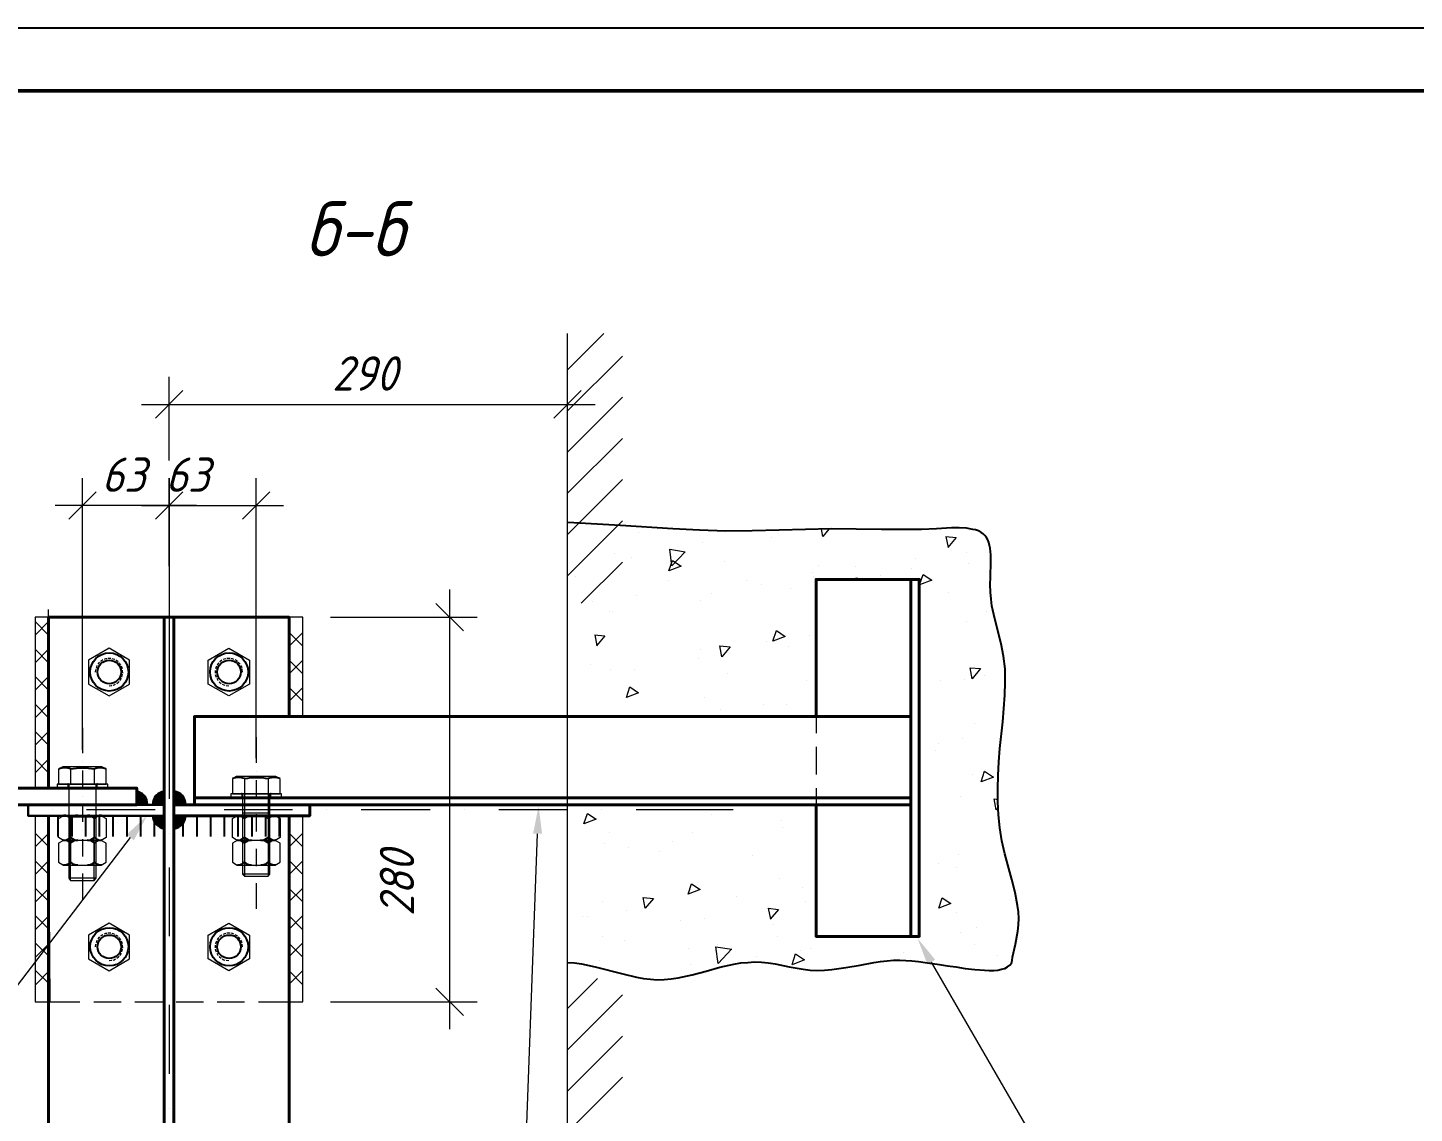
# Model space of a CAD drawing. Header units: millimetres. Extents: x 504091 to 2165846, y 135022 to 442887.
# Drawn here: x 902539 to 907584, y 280862 to 284812 of the extents above; entities that cross this region are included whole.
import ezdxf

# ---------------------------------------------------------------- set-up
doc = ezdxf.new("R2010")
doc.units = ezdxf.units.MM
for name, color, linetype in [('PDF _Геометрия', 7, 'Continuous'), ('PDF _Сплошная заливка', 7, 'Continuous'), ('PDF _Текст', 7, 'Continuous')]:
    doc.layers.add(name, color=color, linetype=linetype)
doc.styles.add('GOST 2.304_new', font='isocpeur.ttf', dxfattribs={"width": 0.9, "oblique": 15})

msp = doc.modelspace()

# ---------------------------------------------------------------- linework, layer by layer
at = {"layer": 'PDF _Геометрия', "lineweight": 25}
for points in [[(885884.779, 284811.5782), (915555.2208, 284811.5782), (915555.2208, 263839.6699)], [(904502.7299, 281411.3), (904528.1209, 281409.1841), (904553.5119, 281406.0102), (904604.2939, 281395.4306), (904704.8, 281368.9817), (904754.524, 281357.3441), (904779.915, 281352.0544), (904805.306, 281349.9384), (904829.6391, 281347.8225), (904855.0301, 281348.8805), (904880.4211, 281350.9964), (904905.8121, 281355.2282), (904956.5941, 281365.8078), (905007.3761, 281379.5613), (905057.1001, 281393.3147), (905107.8821, 281404.9523), (905133.2731, 281409.1841), (905158.6641, 281411.3), (905184.0551, 281413.4159), (905209.4461, 281412.358), (905233.7791, 281409.1841), (905259.1701, 281406.0102), (905309.9521, 281395.4306), (905360.7341, 281385.909), (905386.1251, 281382.7351), (905411.5161, 281381.6772), (905437.9651, 281382.7351), (905464.4141, 281384.8511), (905516.254, 281392.2568), (905568.094, 281400.7204), (905617.818, 281410.2421), (905642.1511, 281414.4739), (905666.4841, 281416.5898), (905688.7012, 281418.7057), (905711.9763, 281418.7057), (905756.4106, 281416.5898), (905779.6856, 281414.4739), (905804.0187, 281411.3), (905829.4097, 281407.0682), (905856.9166, 281403.8943), (905885.4815, 281398.6045), (905916.1623, 281394.3727), (905950.0169, 281389.0829), (905984.9296, 281384.8511), (906019.8422, 281382.7351), (906036.7695, 281381.6772), (906053.6969, 281381.6772), (906068.5083, 281382.7351), (906082.2617, 281385.909), (906093.8993, 281389.0829), (906104.4789, 281394.3727), (906112.9425, 281400.7204), (906118.2323, 281408.1261), (906121.4062, 281417.6478), (906122.4642, 281430.3433), (906133.0437, 281476.8934), (906141.5074, 281524.5016), (906143.6233, 281547.7766), (906144.6813, 281571.0517), (906143.6233, 281595.3848), (906140.4494, 281618.6599), (906131.9858, 281665.21), (906120.3482, 281712.8181), (906093.8993, 281805.9185), (906083.3197, 281853.5266), (906075.914, 281901.1347), (906071.6822, 281947.6849), (906068.5083, 281995.293), (906068.5083, 282043.9591), (906069.5662, 282091.5672), (906072.7401, 282140.2333), (906075.914, 282188.8994), (906086.4936, 282286.2316), (906090.7254, 282334.8977), (906093.8993, 282383.5637), (906096.0152, 282431.1719), (906094.9572, 282478.78), (906089.6674, 282525.3302), (906081.2038, 282569.7644), (906057.9287, 282660.7488), (906047.3491, 282708.3569), (906044.1752, 282732.69), (906042.0593, 282758.081), (906041.0014, 282785.5879), (906042.0593, 282813.0948), (906043.1173, 282868.1087), (906043.1173, 282893.4997), (906041.0014, 282917.8327), (906038.8854, 282928.4123), (906035.7116, 282938.9919), (906032.5377, 282948.5135), (906027.2479, 282956.9772), (906021.9581, 282964.3829), (906015.6104, 282970.7306), (906007.1467, 282976.0204), (905998.683, 282981.3102), (905988.1034, 282984.4841), (905977.5239, 282986.6), (905954.2488, 282990.8318), (905927.7998, 282991.8898), (905900.2929, 282991.8898), (905845.2791, 282988.7159), (905791.3232, 282986.6), (905740.5412, 282985.542), (905691.8751, 282985.542), (905645.3249, 282986.6), (905553.2826, 282987.6579), (905462.2981, 282988.7159), (905369.1978, 282986.6), (905272.9236, 282983.4261), (905175.5914, 282981.3102), (905079.3172, 282980.2522), (904983.043, 282983.4261), (904886.7688, 282988.7159), (904696.3363, 283000.3534), (904504.8458, 283010.933)], [(902650.2449, 281869.396), (902650.2449, 281944.5111)], [(902701.0269, 281869.396), (902701.0269, 281944.5111)], [(902750.7509, 281869.396), (902750.7509, 281944.5111)], [(902800.475, 281869.396), (902800.475, 281944.5111)], [(902850.199, 281869.396), (902850.199, 281944.5111)], [(902900.981, 281869.396), (902900.981, 281944.5111)], [(902950.7051, 281869.396), (902950.7051, 281944.5111)], [(903000.4291, 281869.396), (903000.4291, 281944.5111)], [(903105.167, 281869.396), (903105.167, 281944.5111)], [(903155.949, 281869.396), (903155.949, 281944.5111)], [(903205.673, 281869.396), (903205.673, 281944.5111)], [(903255.3971, 281869.396), (903255.3971, 281944.5111)], [(903305.1211, 281869.396), (903305.1211, 281944.5111)], [(903355.9031, 281869.396), (903355.9031, 281944.5111)], [(903405.6272, 281869.396), (903405.6272, 281944.5111)], [(903455.3512, 281869.396), (903455.3512, 281944.5111)]]:
    msp.add_lwpolyline(points, dxfattribs=at)
at = {"layer": 'PDF _Геометрия', "lineweight": 50}
msp.add_lwpolyline([(886884.5496, 264089.3481), (915323.5279, 264089.3481), (915323.5279, 284582.0012), (886884.5496, 284582.0012)], close=True, dxfattribs=at)
at = {"layer": 'PDF _Геометрия', "lineweight": 9}
for points in [[(904502.73, 283567.4192), (904634.9748, 283699.664)], [(904502.73, 282717.8786), (904502.73, 283699.664)], [(904502.73, 283417.1891), (904702.6841, 283617.1432)], [(903103.0511, 283491.2462), (903003.603, 283390.7401)], [(904453.0059, 283390.7401), (904552.454, 283491.2462)], [(904502.73, 283266.959), (904702.6841, 283466.9131)], [(904502.73, 283117.7869), (904702.6841, 283317.741)], [(902787.7795, 283123.0767), (902688.3314, 283023.6286)], [(903320.9905, 283023.6286), (903420.4386, 283123.0767)], [(904502.73, 282967.5568), (904702.6841, 283167.5109)], [(904502.73, 282817.3267), (904702.6841, 283017.2808)], [(904759.8138, 282976.0204), (904759.8138, 282976.0204)], [(905321.5897, 282984.4841), (905321.5897, 282984.4841)], [(905453.8345, 282987.658), (905431.6174, 282960.1511), (905427.3856, 282987.658)], [(904995.7386, 282940.0499), (904995.7386, 282940.0499)], [(905246.4747, 282955.9192), (905246.4747, 282955.9192)], [(905879.1338, 282960.1511), (905917.2203, 282956.9772), (905886.5395, 282921.0066)], [(905880.1917, 282960.1511), (905887.5974, 282921.0066)], [(904552.454, 282717.8786), (904702.6841, 282867.0507)], [(904675.1772, 282898.7895), (904675.1772, 282898.7895)], [(904737.5967, 282885.036), (904737.5967, 282885.036)], [(904876.1893, 282892.4417), (904876.1893, 282892.4417)], [(905076.1434, 282871.2826), (905076.1434, 282871.2826)], [(905768.0481, 282879.7462), (905768.0481, 282879.7462)], [(905953.1909, 282904.0793), (905953.1909, 282904.0793)], [(904502.7299, 281352.0544), (904502.7299, 282858.587)], [(905393.5309, 282831.0802), (905393.5309, 282831.0802)], [(905397.7627, 282816.2687), (905397.7627, 282816.2687)], [(905415.748, 282856.4712), (905415.748, 282856.4712)], [(905552.2246, 282851.1814), (905552.2246, 282851.1814)], [(905643.2091, 282820.5006), (905643.2091, 282820.5006)], [(905754.2947, 282842.7177), (905754.2947, 282842.7177)], [(905963.7704, 282860.703), (905963.7704, 282860.703)], [(904532.3528, 282814.1528), (904532.3528, 282814.1528)], [(904870.8995, 282800.3994), (904870.8995, 282800.3994)], [(905153.3743, 282799.3414), (905153.3743, 282799.3414)], [(905210.5041, 282785.5879), (905210.5041, 282785.5879)], [(905314.184, 282772.8924), (905314.184, 282772.8924)], [(905580.7895, 282804.6312), (905552.2246, 282808.863)], [(905553.2826, 282808.863), (905553.2826, 282804.6312)], [(903053.327, 282715.7627), (903053.327, 282506.2869)], [(904125.0388, 282617.3726), (904024.5328, 282716.8207)], [(904592.6564, 282725.2843), (904592.6564, 282725.2843)], [(904752.4081, 282746.4435), (904752.4081, 282746.4435)], [(904988.3328, 282728.4582), (904988.3328, 282728.4582)], [(905027.4773, 282752.7912), (905027.4773, 282752.7912)], [(905887.5974, 282757.0231), (905887.5974, 282757.0231)], [(903539.9879, 282305.2749), (903539.9879, 282667.0966), (902565.6082, 282667.0966), (902565.6082, 282045.0171)], [(902615.3323, 282057.7126), (902615.3323, 282694.6035)], [(903490.2638, 282667.0966), (903490.2638, 282305.2749)], [(904657.1919, 282689.3137), (904657.1919, 282689.3137)], [(904666.7135, 282687.1978), (904666.7135, 282687.1978)], [(906027.2479, 282686.1399), (906027.2479, 282686.1399)], [(905295.1408, 282596.2134), (905250.7065, 282579.2861), (905263.402, 282618.4305), (905295.1408, 282597.2714)], [(905786.0334, 282654.4011), (905786.0334, 282654.4011)], [(905956.3647, 282650.1693), (905956.3647, 282650.1693)], [(904601.1201, 282602.5611), (904639.2066, 282599.3873), (904608.5258, 282562.3587)], [(904602.178, 282602.5611), (904609.5838, 282562.3587)], [(905226.3735, 282580.344), (905226.3735, 282580.344)], [(905385.0672, 282601.5032), (905385.0672, 282601.5032)], [(902826.9239, 282515.8086), (902822.6921, 282515.8086), (902817.4023, 282513.6926)], [(902841.7354, 282516.8665), (902832.2137, 282516.8665), (902831.1558, 282516.8665)], [(902855.4888, 282512.6347), (902850.199, 282514.7506), (902845.9672, 282515.8086)], [(903259.6289, 282515.8086), (903255.3971, 282514.7506), (903250.1073, 282512.6347)], [(903274.4403, 282516.8665), (903264.9187, 282516.8665), (903263.8607, 282516.8665)], [(903289.2517, 282513.6926), (903283.962, 282515.8086), (903278.6722, 282516.8665)], [(904979.8692, 282516.8665), (904979.8692, 282516.8665)], [(904986.2169, 282548.6053), (904986.2169, 282548.6053)], [(905305.7203, 282561.3008), (905305.7203, 282561.3008)], [(902785.6636, 282476.6641), (902784.6056, 282467.1425)], [(902790.9534, 282491.4755), (902788.8374, 282486.1857), (902787.7795, 282481.9539)], [(902800.475, 282503.1131), (902798.3591, 282500.9971), (902794.1272, 282495.7074)], [(902812.1125, 282511.5767), (902805.7648, 282507.3449), (902803.6489, 282506.2869)], [(902868.1843, 282504.171), (902867.1264, 282506.2869), (902859.7207, 282510.5188)], [(902877.7059, 282492.5335), (902873.4741, 282498.8812), (902871.3582, 282500.9971)], [(902882.9957, 282478.78), (902882.9957, 282483.0119), (902879.8219, 282488.3016)], [(902885.1117, 282463.9686), (902884.0537, 282473.4902), (902884.0537, 282474.5482)], [(903221.5424, 282473.4902), (903221.5424, 282463.9686)], [(903225.7742, 282488.3016), (903223.6583, 282483.0119), (903222.6004, 282478.78)], [(903234.2379, 282500.9971), (903232.122, 282498.8812), (903227.8902, 282492.5335)], [(903245.8755, 282510.5188), (903239.5277, 282506.2869), (903237.4118, 282504.171)], [(903301.9472, 282506.2869), (903300.8893, 282507.3449), (903293.4836, 282511.5767)], [(903312.5268, 282495.7074), (903307.237, 282500.9971), (903305.1211, 282503.1131)], [(903318.8746, 282481.9539), (903317.8166, 282486.1857), (903314.6427, 282491.4755)], [(903320.9905, 282467.1425), (903319.9325, 282476.6641), (903319.9325, 282477.7221)], [(904585.2507, 282495.7074), (904585.2507, 282495.7074)], [(904659.3078, 282476.6641), (904659.3078, 282476.6641)], [(904748.1763, 282475.6061), (904748.1763, 282475.6061)], [(902835.3876, 282417.4184), (902843.8513, 282418.4764), (902844.9092, 282418.4764)], [(902850.199, 282419.5344), (902853.3729, 282420.5923), (902858.6627, 282423.7662)], [(902862.8945, 282425.8821), (902869.2423, 282431.1719), (902871.3582, 282433.2878)], [(902874.5321, 282436.4617), (902875.59, 282437.5196), (902879.8219, 282444.9254)], [(902881.9378, 282449.1572), (902882.9957, 282454.447), (902884.0537, 282459.7368)], [(903221.5424, 282458.6788), (903222.6004, 282454.447), (903224.7163, 282449.1572)], [(903226.8322, 282444.9254), (903231.064, 282437.5196), (903232.122, 282436.4617)], [(903235.2959, 282432.2299), (903237.4118, 282431.1719), (903242.7016, 282425.8821)], [(903246.9334, 282423.7662), (903252.2232, 282420.5923), (903256.455, 282419.5344)], [(903261.7448, 282418.4764), (903271.2665, 282417.4184)], [(905086.723, 282461.8527), (905086.723, 282461.8527)], [(905372.3717, 282437.5196), (905372.3717, 282437.5196)], [(905860.0905, 282435.4037), (905860.0905, 282435.4037)], [(905948.959, 282438.5776), (905948.959, 282438.5776)], [(906018.7843, 282456.5629), (906018.7843, 282456.5629)], [(903053.327, 282381.4478), (903053.327, 282381.4478)], [(905002.0863, 282374.0421), (905002.0863, 282374.0421)], [(905059.2161, 282329.6079), (905059.2161, 282329.6079)], [(905217.9098, 282350.7671), (905217.9098, 282350.7671)], [(905298.3146, 282350.7671), (905298.3146, 282350.7671)], [(902738.0554, 282265.0724), (902738.0554, 282171.9721)], [(904631.8009, 282310.5646), (904631.8009, 282310.5646)], [(904972.4635, 282305.2749), (904972.4635, 282305.2749)], [(905407.2843, 282305.2749), (905407.2843, 282244.9712)], [(905984.9296, 282278.8259), (905984.9296, 282278.8259)], [(903053.327, 282256.6087), (903053.327, 282005.8726)], [(903370.7145, 282230.1598), (903370.7145, 282137.0594)], [(905941.5533, 282226.9859), (905941.5533, 282226.9859)], [(905407.2843, 282195.2472), (905407.2843, 282094.7411)], [(905843.1632, 282181.4937), (905843.1632, 282181.4937)], [(905851.6269, 282205.8268), (905851.6269, 282205.8268)], [(902694.6792, 282113.7844), (902694.6792, 282059.8285)], [(902738.0554, 282140.2333), (902738.0554, 282140.2333)], [(902738.0554, 282109.5525), (902738.0554, 282047.133)], [(902781.4317, 282113.7844), (902781.4317, 282059.8285)], [(902685.1575, 282059.8285), (902685.1575, 282045.0171)], [(902790.9534, 282059.8285), (902790.9534, 282045.0171)], [(903327.3382, 282078.8718), (903327.3382, 282024.9159), (903327.3382, 281724.4557)], [(903370.7145, 282105.3207), (903370.7145, 282105.3207)], [(903370.7145, 282074.6399), (903370.7145, 282012.2204)], [(903414.0908, 282078.8718), (903414.0908, 282024.9159), (903414.0908, 281724.4557)], [(905977.5239, 282095.7991), (905977.5239, 282095.7991)], [(902688.3314, 282055.5967), (902688.3314, 281717.05)], [(902738.0554, 282015.3942), (902738.0554, 282015.3942)], [(902787.7795, 281717.05), (902787.7795, 282055.5967)], [(903317.8166, 282024.9159), (903317.8166, 282010.1045)], [(903320.9905, 282020.6841), (903320.9905, 281731.8614)], [(903420.4386, 281731.8614), (903420.4386, 282020.6841)], [(903422.5545, 282024.9159), (903422.5545, 282010.1045)], [(905407.2843, 282045.0171), (905407.2843, 281984.7135)], [(905933.0896, 282015.3943), (905933.0896, 282015.3943)], [(902628.0277, 281967.7861), (902628.0277, 281967.7861)], [(902738.0554, 281984.7134), (902738.0554, 281922.2939)], [(902752.8668, 281967.7861), (903002.545, 281967.7861)], [(903128.442, 281967.7861), (903128.442, 281967.7861)], [(903253.2811, 281967.7861), (903502.9593, 281967.7861)], [(903370.7145, 281980.4816), (903370.7145, 281980.4816)], [(903627.7984, 281967.7861), (903627.7984, 281967.7861)], [(903752.6375, 281967.7861), (904003.3736, 281967.7861)], [(904128.2127, 281967.7861), (904128.2127, 281967.7861)], [(904253.0518, 281967.7861), (904502.7299, 281967.7861)], [(904627.569, 281967.7861), (904627.569, 281967.7861)], [(904752.4081, 281967.7861), (905105.7662, 281967.7861)], [(906069.5663, 281974.1339), (906063.2185, 281965.6702), (906055.8128, 282005.8726), (906069.5663, 282003.7567)], [(902565.6082, 281944.5111), (902565.6082, 281267.4177), (902617.4482, 281267.4177)], [(903035.3417, 281944.5111), (902615.3323, 281944.5111), (902619.5641, 281267.4177), (902728.5338, 281267.4177)], [(902688.3314, 281940.2792), (902787.7795, 281940.2792)], [(902694.6792, 281709.6443), (902694.6792, 281940.2792)], [(902694.6792, 281934.9894), (902694.6792, 281865.1642)], [(902781.4317, 281709.6443), (902781.4317, 281940.2792)], [(902781.4317, 281934.9894), (902781.4317, 281865.1642)], [(903379.1782, 281267.4177), (903488.1479, 281267.4177), (903490.2638, 281944.5111), (903070.2544, 281944.5111)], [(903320.9905, 281955.0906), (903420.4386, 281955.0906)], [(903327.3382, 281934.9894), (903327.3382, 281865.1642)], [(903370.7145, 281949.8008), (903370.7145, 281887.3813)], [(903414.0908, 281934.9894), (903414.0908, 281865.1642)], [(903490.2638, 281267.4177), (903539.9879, 281267.4177), (903539.9879, 281944.5111)], [(905026.4193, 281948.7429), (905026.4193, 281948.7429)], [(905282.4453, 281927.5837), (905282.4453, 281927.5837)], [(902127.6135, 281214.5198), (902364.5961, 281214.5198), (902414.3202, 281214.5198), (902912.6186, 281865.1642)], [(902738.0554, 281890.5551), (902738.0554, 281890.5551)], [(902738.0554, 281859.8744), (902738.0554, 281796.3969)], [(903053.327, 281881.0335), (903053.327, 281881.0335)], [(904060.5034, 280460.1955), (904291.1383, 280460.1955), (904341.9203, 280460.1955), (904393.7603, 281878.9176)], [(904656.1339, 281885.2654), (904656.1339, 281885.2654)], [(904956.5941, 281883.1495), (904956.5941, 281883.1495)], [(905285.6191, 281903.2507), (905285.6191, 281903.2507)], [(902694.6792, 281845.063), (902694.6792, 281775.2377)], [(902781.4317, 281845.063), (902781.4317, 281775.2377)], [(903327.3382, 281845.063), (903327.3382, 281775.2377)], [(903370.7145, 281855.6425), (903370.7145, 281855.6425)], [(903370.7145, 281823.9038), (903370.7145, 281761.4842)], [(903414.0908, 281845.063), (903414.0908, 281775.2377)], [(904636.0327, 281841.8891), (904636.0327, 281841.8891)], [(904724.9012, 281829.1936), (904724.9012, 281829.1936)], [(904837.0448, 281814.3822), (904837.0448, 281814.3822)], [(904884.6529, 281850.3528), (904884.6529, 281850.3528)], [(902738.0554, 281765.7161), (902738.0554, 281765.7161)], [(905175.5915, 281799.5708), (905175.5915, 281799.5708)], [(905853.7428, 281771.0059), (905853.7428, 281771.0059)], [(905918.2782, 281757.2524), (905918.2782, 281757.2524)], [(905925.6839, 281804.8606), (905925.6839, 281804.8606)], [(902738.0554, 281733.9773), (902738.0554, 281640.877)], [(903053.327, 281756.1944), (903053.327, 281506.5163)], [(903370.7145, 281730.8034), (903370.7145, 281730.8034)], [(905275.0396, 281715.9921), (905275.0396, 281715.9921)], [(903370.7145, 281699.0647), (903370.7145, 281605.9644)], [(904949.1884, 281671.5578), (904949.1884, 281671.5578)], [(905358.6183, 281684.2533), (905358.6183, 281684.2533)], [(904628.627, 281631.3554), (904628.627, 281631.3554)], [(905118.4617, 281652.5146), (905118.4617, 281652.5146)], [(905232.7212, 281608.0803), (905270.8077, 281603.8485), (905240.1269, 281567.8779)], [(905233.7792, 281608.0803), (905241.1849, 281567.8779)], [(905370.2558, 281633.4713), (905370.2558, 281633.4713)], [(904558.8018, 281578.4575), (904558.8018, 281578.4575)], [(904576.787, 281577.3995), (904576.787, 281577.3995)], [(904717.4955, 281599.6166), (904717.4955, 281599.6166)], [(904915.3337, 281562.5881), (904915.3337, 281562.5881)], [(904999.9704, 281569.9938), (904999.9704, 281569.9938)], [(905918.2782, 281593.2689), (905918.2782, 281593.2689)], [(902812.1125, 281511.8061), (902805.7648, 281507.5743), (902803.6489, 281506.5163)], [(902826.9239, 281516.0379), (902822.6921, 281516.0379), (902817.4023, 281513.922)], [(902841.7354, 281517.0959), (902832.2137, 281517.0959), (902831.1558, 281517.0959)], [(902855.4888, 281512.8641), (902850.199, 281514.98), (902845.9672, 281516.0379)], [(902868.1843, 281504.4004), (902867.1264, 281506.5163), (902859.7207, 281510.7481)], [(903245.8755, 281510.7481), (903239.5277, 281506.5163), (903237.4118, 281504.4004)], [(903259.6289, 281516.0379), (903255.3971, 281514.98), (903250.1073, 281512.8641)], [(903274.4403, 281517.0959), (903264.9187, 281517.0959), (903263.8607, 281517.0959)], [(903289.2517, 281513.922), (903283.962, 281516.0379), (903278.6722, 281517.0959)], [(903301.9472, 281506.5163), (903300.8893, 281507.5743), (903293.4836, 281511.8061)], [(904629.685, 281506.5163), (904629.685, 281506.5163)], [(905253.8804, 281547.7767), (905253.8804, 281547.7767)], [(905267.6338, 281504.4004), (905267.6338, 281504.4004)], [(905932.0317, 281519.2118), (905932.0317, 281519.2118)], [(905992.3353, 281539.313), (905992.3353, 281539.313)], [(902785.6636, 281476.8935), (902784.6056, 281467.3718)], [(902790.9534, 281491.7049), (902788.8374, 281486.4151), (902787.7795, 281482.1833)], [(902800.475, 281503.3424), (902798.3591, 281501.2265), (902794.1272, 281495.9367)], [(902877.7059, 281492.7628), (902873.4741, 281499.1106), (902871.3582, 281501.2265)], [(902882.9957, 281479.0094), (902882.9957, 281483.2412), (902879.8219, 281488.531)], [(902881.9378, 281449.3866), (902882.9957, 281454.6763), (902884.0537, 281459.9661)], [(902885.1117, 281464.198), (902884.0537, 281473.7196), (902884.0537, 281474.7776)], [(903221.5424, 281473.7196), (903221.5424, 281464.198)], [(903221.5424, 281458.9082), (903222.6004, 281454.6763), (903224.7163, 281449.3866)], [(903225.7742, 281488.531), (903223.6583, 281483.2412), (903222.6004, 281479.0094)], [(903234.2379, 281501.2265), (903232.122, 281499.1106), (903227.8902, 281492.7628)], [(903312.5268, 281495.9367), (903307.237, 281501.2265), (903305.1211, 281503.3424)], [(903318.8746, 281482.1833), (903317.8166, 281486.4151), (903314.6427, 281491.7049)], [(903320.9905, 281467.3718), (903319.9325, 281476.8935), (903319.9325, 281477.9514)], [(904710.0898, 281491.7049), (904710.0898, 281491.7049)], [(904941.7827, 281459.9661), (904941.7827, 281459.9661)], [(905099.4185, 281458.9082), (905050.7524, 281407.0682), (905043.3467, 281467.3718), (905100.4764, 281458.9082)], [(905049.6944, 281476.8935), (905049.6944, 281476.8935)], [(905350.1546, 281454.6763), (905350.1546, 281454.6763)], [(905388.2411, 281463.14), (905388.2411, 281463.14)], [(905982.8137, 281474.7776), (905982.8137, 281474.7776)], [(902835.3876, 281417.6478), (902843.8513, 281418.7058), (902844.9092, 281418.7058)], [(902850.199, 281419.7637), (902853.3729, 281420.8217), (902858.6627, 281423.9956)], [(902862.8945, 281426.1115), (902869.2423, 281431.4013), (902871.3582, 281433.5172)], [(902874.5321, 281436.6911), (902875.59, 281437.749), (902879.8219, 281445.1547)], [(903226.8322, 281445.1547), (903231.064, 281437.749), (903232.122, 281436.6911)], [(903235.2959, 281432.4592), (903237.4118, 281431.4013), (903242.7016, 281426.1115)], [(903246.9334, 281423.9956), (903252.2232, 281420.8217), (903256.455, 281419.7637)], [(903261.7448, 281418.7058), (903271.2665, 281417.6478)], [(904621.2213, 281419.7637), (904621.2213, 281419.7637)], [(905191.4608, 281433.5172), (905191.4608, 281433.5172)], [(905320.5318, 281403.8943), (905333.2273, 281441.9808), (905364.966, 281420.8217), (905320.5318, 281402.8364)], [(905612.5283, 281411.3001), (905612.5283, 281411.3001)], [(905707.7445, 279810.6091), (906232.4919, 280676.019), (906282.2159, 280676.019), (906282.2159, 280626.295), (905827.2938, 281412.358)], [(905726.7878, 281448.3286), (905726.7878, 281448.3286)], [(906066.3924, 281434.5751), (906066.3924, 281434.5751)], [(903053.327, 281381.6772), (903053.327, 281381.6772)], [(904951.3043, 281401.7784), (904951.3043, 281401.7784)], [(904024.5328, 281317.1418), (904125.0388, 281217.6937)], [(904502.73, 281243.0847), (904612.7576, 281352.0544)], [(904502.73, 279643.4517), (904502.73, 281352.0544)], [(902779.3158, 281267.4177), (902878.7639, 281267.4177)], [(902928.4879, 281267.4177), (903028.994, 281267.4177)], [(903053.327, 281256.8381), (903053.327, 281006.102)], [(903078.718, 281267.4177), (903179.2241, 281267.4177)], [(903228.9481, 281267.4177), (903328.3962, 281267.4177)], [(904502.73, 281092.8546), (904702.6841, 281292.8087)], [(904502.73, 280942.6245), (904702.6841, 281142.5786)], [(904502.73, 280793.4524), (904702.6841, 280993.4065)], [(903053.327, 280881.2629), (903053.327, 280881.2629)]]:
    msp.add_lwpolyline(points, dxfattribs=at)
at = {"layer": 'PDF _Геометрия', "lineweight": 15}
for points in [[(903053.327, 283237.3362), (903053.327, 283540.9702)], [(904502.73, 283237.3362), (904502.73, 283540.9702)], [(902952.821, 283440.4642), (904603.236, 283440.4642)], [(902738.0554, 282184.6676), (902738.0554, 283172.8007)], [(903053.327, 282852.2393), (903053.327, 283172.8007), (903053.327, 282212.1745)], [(903370.7145, 282153.9868), (903370.7145, 283172.8007)], [(903152.7751, 283073.3526), (902638.6074, 283073.3526)], [(902952.821, 283073.3526), (903470.1626, 283073.3526)], [(904075.3148, 281167.9696), (904075.3148, 282767.6027)], [(903640.4939, 282667.0966), (904174.7629, 282667.0966)], [(903640.4939, 281267.4177), (904174.7629, 281267.4177)]]:
    msp.add_lwpolyline(points, dxfattribs=at)
at = {"layer": 'PDF _Геометрия', "lineweight": 9}
for points in [[(903003.603, 283023.6286), (903103.0511, 283123.0767)], [(904871.9574, 282835.312), (904884.6529, 282873.3985), (904916.3917, 282852.2393)], [(904875.1313, 282914.6589), (904931.2031, 282905.1372), (904882.537, 282854.3552)], [(905783.9175, 282784.53), (905796.613, 282822.6165), (905828.3518, 282801.4573)], [(902909.4447, 282510.5188), (902835.3876, 282553.8951), (902760.2726, 282510.5188), (902760.2726, 282423.7662), (902835.3876, 282380.3899), (902909.4447, 282423.7662)], [(903196.1514, 282510.5188), (903271.2665, 282553.8951), (903346.3815, 282510.5188), (903346.3815, 282423.7662), (903271.2665, 282380.3899), (903196.1514, 282423.7662)], [(905064.5058, 282523.2143), (905057.1001, 282562.3587), (905095.1866, 282559.1849)], [(905975.408, 282442.8094), (905968.0023, 282483.0119), (906006.0888, 282479.838)], [(904717.4955, 282375.1001), (904730.191, 282413.1866), (904761.9298, 282392.0274)], [(902824.808, 282113.7844), (902808.9387, 282122.2481), (902667.1722, 282122.2481), (902651.3029, 282113.7844), (902651.3029, 282059.8285), (902824.808, 282059.8285)], [(902646.0131, 282059.8285), (902646.0131, 282045.0171), (902830.0978, 282045.0171), (902830.0978, 282059.8285)], [(903457.4671, 282078.8718), (903441.5977, 282087.3354), (903298.7734, 282087.3354), (903283.962, 282078.8718), (903283.962, 282024.9159), (903457.4671, 282024.9159)], [(906008.2047, 282068.2922), (906020.9002, 282106.3787), (906052.6389, 282085.2195)], [(903277.6142, 282024.9159), (903277.6142, 282010.1045), (903462.7569, 282010.1045), (903462.7569, 282024.9159)], [(902651.3029, 281845.063), (902651.3029, 281775.2377), (902669.2882, 281764.6581), (902806.8227, 281764.6581), (902824.808, 281775.2377), (902824.808, 281845.063), (902806.8227, 281854.5846), (902669.2882, 281854.5846), (902651.3029, 281865.1642), (902651.3029, 281934.9894), (902669.2882, 281944.5111), (902806.8227, 281944.5111), (902824.808, 281934.9894), (902824.808, 281865.1642), (902806.8227, 281854.5846), (902669.2882, 281854.5846)], [(903283.962, 281845.063), (903283.962, 281775.2377), (903300.8893, 281764.6581), (903439.4818, 281764.6581), (903457.4671, 281775.2377), (903457.4671, 281845.063), (903439.4818, 281854.5846), (903300.8893, 281854.5846), (903283.962, 281865.1642), (903283.962, 281934.9894), (903300.8893, 281944.5111), (903439.4818, 281944.5111), (903457.4671, 281934.9894), (903457.4671, 281865.1642), (903439.4818, 281854.5846), (903300.8893, 281854.5846)], [(904563.0336, 281914.8882), (904575.7291, 281952.9747), (904607.4678, 281931.8156)], [(902781.4317, 281709.6443), (902787.7795, 281717.05), (902688.3314, 281717.05), (902694.6792, 281709.6443)], [(903414.0908, 281724.4557), (903420.4386, 281731.8614), (903320.9905, 281731.8614), (903327.3382, 281724.4557)], [(904941.7827, 281658.8623), (904954.4782, 281696.9488), (904986.2169, 281675.7896)], [(904785.2048, 281608.0803), (904777.7991, 281647.2248), (904815.8856, 281644.0509)], [(905853.7428, 281608.0803), (905866.4383, 281646.1668), (905898.177, 281625.0076)], [(902909.4447, 281510.7481), (902835.3876, 281554.1244), (902760.2726, 281510.7481), (902760.2726, 281423.9956), (902835.3876, 281380.6193), (902909.4447, 281423.9956)], [(903196.1514, 281510.7481), (903271.2665, 281554.1244), (903346.3815, 281510.7481), (903346.3815, 281423.9956), (903271.2665, 281380.6193), (903196.1514, 281423.9956)]]:
    msp.add_lwpolyline(points, close=True, dxfattribs=at)
at = {"layer": 'PDF _Геометрия', "lineweight": 40}
for points in [[(905407.2843, 281984.7135), (905407.2843, 281505.4583), (905782.8596, 281505.4583), (905782.8596, 282804.6312), (905407.2843, 282804.6312), (905407.2843, 282305.2749)], [(905752.1788, 282804.6312), (905752.1788, 281505.4583)], [(903490.2638, 282305.2749), (903490.2638, 282667.0966), (902615.3323, 282667.0966), (902615.3323, 282045.0171)], [(903035.3417, 277520.1293), (903035.3417, 282667.0966)], [(903070.2544, 277520.1293), (903070.2544, 282667.0966)], [(905752.1788, 282010.1045), (903145.3694, 282010.1045)], [(902615.3323, 281944.5111), (902615.3323, 277520.1293), (903490.2638, 277520.1293), (903490.2638, 281944.5111)]]:
    msp.add_lwpolyline(points, dxfattribs=at)
at = {"layer": 'PDF _Геометрия', "lineweight": 13}
for points in [[(902565.6082, 282651.2272), (902615.3323, 282601.5032)], [(902615.3323, 282651.2272), (902565.6082, 282601.5032)], [(903539.9879, 282561.3008), (903490.2638, 282611.0248)], [(903490.2638, 282561.3008), (903539.9879, 282611.0248)], [(902565.6082, 282550.7212), (902615.3323, 282500.9971)], [(902615.3323, 282550.7212), (902565.6082, 282500.9971)], [(903539.9879, 282460.7947), (903490.2638, 282510.5188)], [(903490.2638, 282460.7947), (903539.9879, 282510.5188)], [(902565.6082, 282451.2731), (902615.3323, 282401.5491)], [(902615.3323, 282451.2731), (902565.6082, 282401.5491)], [(903539.9879, 282361.3466), (903490.2638, 282411.0707)], [(903490.2638, 282361.3466), (903539.9879, 282411.0707)], [(902565.6082, 282350.7671), (902615.3323, 282301.043)], [(902615.3323, 282350.7671), (902565.6082, 282301.043)], [(902565.6082, 282251.319), (902615.3323, 282201.5949)], [(902615.3323, 282251.319), (902565.6082, 282201.5949)], [(902565.6082, 282150.8129), (902615.3323, 282101.0889)], [(902615.3323, 282150.8129), (902565.6082, 282101.0889)], [(902565.6082, 281881.0336), (902616.3902, 281831.3095)], [(902616.3902, 281881.0336), (902566.6662, 281831.3095)], [(903539.9879, 281831.3095), (903490.2638, 281881.0336)], [(903490.2638, 281831.3095), (903539.9879, 281881.0336)], [(902616.3902, 281781.5855), (902566.6662, 281730.8035)], [(902566.6662, 281780.5275), (902616.3902, 281730.8035)], [(903539.9879, 281730.8035), (903490.2638, 281781.5855)], [(903490.2638, 281730.8035), (903539.9879, 281780.5275)], [(902566.6662, 281681.0794), (902617.4482, 281631.3554)], [(902617.4482, 281681.0794), (902567.7242, 281631.3554)], [(903539.9879, 281631.3554), (903489.2059, 281681.0794)], [(903489.2059, 281631.3554), (903539.9879, 281681.0794)], [(902617.4482, 281581.6313), (902567.7242, 281530.8493)], [(902567.7242, 281580.5734), (902617.4482, 281530.8493)], [(903538.9299, 281530.8493), (903489.2059, 281581.6313)], [(903489.2059, 281530.8493), (903538.9299, 281580.5734)], [(902567.7242, 281481.1253), (902618.5062, 281431.4013)], [(902618.5062, 281481.1253), (902568.7821, 281431.4013)], [(903538.9299, 281431.4013), (903489.2059, 281481.1253)], [(903489.2059, 281431.4013), (903538.9299, 281481.1253)], [(902618.5062, 281381.6772), (902568.7821, 281330.8952)], [(902568.7821, 281380.6193), (902619.5641, 281330.8952)], [(903538.9299, 281330.8952), (903489.2059, 281381.6772)], [(903489.2059, 281330.8952), (903538.9299, 281380.6193)]]:
    msp.add_lwpolyline(points, dxfattribs=at)
at = {"layer": 'PDF _Геометрия', "lineweight": 40}
for points in [[(905752.1788, 281984.7135), (903145.3694, 281984.7135), (903145.3694, 282305.2749), (905752.1788, 282305.2749)], [(902140.309, 282045.0171), (902935.8937, 282045.0171), (902935.8937, 281984.7135), (902140.309, 281984.7135)], [(903565.3789, 281984.7135), (903070.2544, 281984.7135), (903070.2544, 281944.5111), (903565.3789, 281944.5111)]]:
    msp.add_lwpolyline(points, close=True, dxfattribs=at)
at = {"layer": 'PDF _Геометрия', "lineweight": 30}
msp.add_lwpolyline([(902540.2172, 281984.7135), (903035.3417, 281984.7135), (903035.3417, 281944.5111), (902540.2172, 281944.5111)], close=True, dxfattribs=at)
at = {"layer": 'PDF _Геометрия', "lineweight": 25}
for points in [[(902720.8946, 281945.5669, 0.190450673), (902695.2732, 281935.6259, 0.190477489), (902669.5214, 281945.5665)], [(902807.6472, 281945.5669, 0.190450673), (902781.8954, 281935.6263, 0.190477489), (902756.274, 281945.5665)], [(903353.5537, 281945.5669, 0.190467835), (903327.9312, 281935.6259, 0.190494652), (903302.1805, 281945.5665)], [(903413.6259, 281845.6994, 0.190494652), (903387.8751, 281855.64, 0.190467835), (903413.6261, 281865.5853)], [(903414.5558, 281865.5857, 0.190494652), (903440.3063, 281855.6404, 0.190467835), (903414.5556, 281845.6999)], [(902669.5216, 281765.7182, 0.190450673), (902695.2734, 281775.6588, 0.190477489), (902720.8948, 281765.7186)], [(902756.2742, 281765.7182, 0.190450673), (902781.8957, 281775.6592, 0.190477489), (902807.6474, 281765.7186)], [(903302.1807, 281765.7182, 0.190467835), (903327.9314, 281775.6588, 0.190494652), (903353.5539, 281765.7186)]]:
    msp.add_lwpolyline(points, format="xyb", dxfattribs=at)
for points in [[(902720.8946, 281855.6404, 0.190450673), (902695.2732, 281845.6994, 0.190477489), (902669.5214, 281855.64, 0.190450673), (902695.2734, 281865.5853, 0.190477489)], [(902781.8957, 281865.5857, 0.190477489), (902807.6472, 281855.6404, 0.190450673), (902781.8954, 281845.6999, 0.190477489), (902756.274, 281855.64, 0.190450673)], [(903353.5537, 281855.6404, 0.190467835), (903327.9312, 281845.6994, 0.190494652), (903302.1805, 281855.64, 0.190467835), (903327.9314, 281865.5853, 0.190494652)]]:
    msp.add_lwpolyline(points, format="xyb", close=True, dxfattribs=at)
for centre, radius in [((902835.9164, 282467.6713), 69.2965), ((903271.7945, 282467.6706), 69.2972), ((902835.9159, 282467.6707), 42.848), ((903271.7947, 282467.6707), 42.848), ((902835.9164, 281467.9006), 69.2965), ((902835.9159, 281467.9001), 42.848), ((903271.7945, 281467.8999), 69.2972), ((903271.7947, 281467.9001), 42.848)]:
    msp.add_circle(centre, radius, dxfattribs=at)
for centre, radius, start, end in [((902674.0489, 282063.5382), 55.5366, 66.8601084, 113.1398916), ((902738.5842, 281902.7274), 215.288, 78.3682734, 101.6317266), ((902803.1198, 282063.5382), 55.5366, 66.8601084, 113.1398916), ((902684.6292, 282056.1263), 3.7022, 359.9894496, 90.0105504), ((902792.5396, 282056.1263), 3.7022, 89.9894496, 180.0105504), ((903305.65, 282028.6256), 55.5366, 66.8601084, 113.1398916), ((903371.2433, 281867.8252), 215.2777, 78.3679919, 101.6320081), ((903435.7789, 282028.6256), 55.5366, 66.8601084, 113.1398916), ((902926.9016, 281986.3007), 48.1365, 359.2194416, 82.6174772), ((903042.2185, 281986.3006), 48.1371, 97.3829453, 180.7847598), ((903065.4941, 281986.3007), 48.1365, 359.2194416, 82.6174772), ((903317.289, 282021.2144), 3.7015, 359.9789716, 90.0210284), ((903425.198, 282021.2144), 3.7015, 89.9789717, 180.0210283), ((903042.2179, 281945.0397), 48.1365, 179.2194416, 262.6174772), ((903065.4935, 281945.0398), 48.1371, 277.3829453, 0.7847598), ((903388.1782, 281908.028), 37.5397, 47.3212175, 90.4624919), ((903440.0052, 281908.0235), 37.5446, 89.5404735, 132.6758171), ((903388.1765, 281803.2616), 37.5446, 269.5404735, 312.6758171), ((903440.0035, 281803.2571), 37.5397, 227.3212175, 270.4624919)]:
    msp.add_arc(centre, radius, start, end, dxfattribs=at)
at = {"layer": 'PDF _Сплошная заливка', "lineweight": 20, "transparency": 33554559}
for points in [[(902932.7198, 281984.7135), (902932.7198, 282033.3796), (902941.1834, 281984.7135)], [(902932.7198, 282033.3796), (902941.1834, 281984.7135), (902941.1834, 282031.2636)], [(902941.1834, 281984.7135), (902941.1834, 282031.2636), (902949.6471, 281984.7135)], [(902941.1834, 282031.2636), (902949.6471, 281984.7135), (902949.6471, 282028.0898)], [(902949.6471, 281984.7135), (902949.6471, 282028.0898), (902957.0528, 281984.7135)], [(902949.6471, 282028.0898), (902957.0528, 281984.7135), (902957.0528, 282022.8)], [(902957.0528, 281984.7135), (902957.0528, 282022.8), (902963.4006, 281984.7135)], [(902957.0528, 282022.8), (902963.4006, 281984.7135), (902963.4006, 282017.5102)], [(902963.4006, 281984.7135), (902963.4006, 282017.5102), (902967.6324, 281984.7135)], [(902963.4006, 282017.5102), (902967.6324, 281984.7135), (902967.6324, 282010.1045)], [(902967.6324, 281984.7135), (902967.6324, 282010.1045), (902971.8642, 281984.7135)], [(902967.6324, 282010.1045), (902971.8642, 281984.7135), (902971.8642, 282001.6408)], [(902996.1973, 282001.6408), (903000.4291, 282010.1045), (903000.4291, 281984.7135)], [(903000.4291, 282010.1045), (903005.7189, 282017.5102), (903005.7189, 281984.7135)], [(903000.4291, 282010.1045), (903000.4291, 281984.7135), (903005.7189, 281984.7135)], [(903005.7189, 282017.5102), (903012.0667, 282022.8), (903012.0667, 281984.7135)], [(903005.7189, 282017.5102), (903005.7189, 281984.7135), (903012.0667, 281984.7135)], [(903012.0667, 282022.8), (903018.4144, 282028.0898), (903018.4144, 281984.7135)], [(903012.0667, 282022.8), (903012.0667, 281984.7135), (903018.4144, 281984.7135)], [(903018.4144, 282028.0898), (903026.8781, 282031.2636), (903026.8781, 281984.7135)], [(903018.4144, 282028.0898), (903018.4144, 281984.7135), (903026.8781, 281984.7135)], [(903035.3417, 281984.7135), (903026.8781, 282031.2636), (903035.3417, 282033.3796)], [(903026.8781, 282031.2636), (903026.8781, 281984.7135), (903035.3417, 281984.7135)], [(903071.3123, 281984.7135), (903071.3123, 282033.3796), (903079.776, 281984.7135)], [(903071.3123, 282033.3796), (903079.776, 281984.7135), (903079.776, 282031.2636)], [(903079.776, 281984.7135), (903079.776, 282031.2636), (903088.2397, 281984.7135)], [(903079.776, 282031.2636), (903088.2397, 281984.7135), (903088.2397, 282028.0898)], [(903088.2397, 281984.7135), (903088.2397, 282028.0898), (903094.5874, 281984.7135)], [(903088.2397, 282028.0898), (903094.5874, 281984.7135), (903094.5874, 282022.8)], [(903094.5874, 281984.7135), (903094.5874, 282022.8), (903100.9352, 281984.7135)], [(903094.5874, 282022.8), (903100.9352, 281984.7135), (903100.9352, 282017.5102)], [(903100.9352, 281984.7135), (903100.9352, 282017.5102), (903106.2249, 281984.7135)], [(903100.9352, 282017.5102), (903106.2249, 281984.7135), (903106.2249, 282010.1045)], [(903106.2249, 281984.7135), (903106.2249, 282010.1045), (903110.4568, 281984.7135)], [(903106.2249, 282010.1045), (903110.4568, 281984.7135), (903110.4568, 282001.6408)], [(902971.8642, 281984.7135), (902971.8642, 282001.6408), (902973.9802, 281984.7135)], [(902971.8642, 282001.6408), (902973.9802, 281984.7135), (902973.9802, 281993.1771)], [(902973.9802, 281984.7135), (902973.9802, 281993.1771), (902975.0381, 281984.7135)], [(902993.0234, 281984.7135), (902994.0814, 281993.1771), (902994.0814, 281984.7135)], [(902994.0814, 281993.1771), (902996.1973, 282001.6408), (902996.1973, 281984.7135)], [(902994.0814, 281993.1771), (902994.0814, 281984.7135), (902996.1973, 281984.7135)], [(902996.1973, 282001.6408), (902996.1973, 281984.7135), (903000.4291, 281984.7135)], [(903110.4568, 281984.7135), (903110.4568, 282001.6408), (903112.5727, 281984.7135)], [(903110.4568, 282001.6408), (903112.5727, 281984.7135), (903112.5727, 281993.1771)], [(903112.5727, 281984.7135), (903112.5727, 281993.1771), (903113.6307, 281984.7135)], [(904377.8909, 281879.9756), (904397.9921, 281979.4237), (904410.6876, 281878.9176)], [(902898.8651, 281875.7438), (902972.9222, 281944.5111), (902925.3141, 281855.6426)], [(902993.0234, 281944.5111), (902994.0814, 281944.5111), (902994.0814, 281936.0474)], [(902994.0814, 281944.5111), (902994.0814, 281936.0474), (902996.1973, 281927.5837)], [(902994.0814, 281944.5111), (902996.1973, 281944.5111), (902996.1973, 281927.5837)], [(902996.1973, 281944.5111), (902996.1973, 281927.5837), (903000.4291, 281920.178)], [(902996.1973, 281944.5111), (903000.4291, 281944.5111), (903000.4291, 281920.178)], [(903000.4291, 281944.5111), (903000.4291, 281920.178), (903005.7189, 281912.7723)], [(903000.4291, 281944.5111), (903005.7189, 281944.5111), (903005.7189, 281912.7723)], [(903005.7189, 281944.5111), (903005.7189, 281912.7723), (903012.0667, 281906.4246)], [(903005.7189, 281944.5111), (903012.0667, 281944.5111), (903012.0667, 281906.4246)], [(903012.0667, 281944.5111), (903012.0667, 281906.4246), (903018.4144, 281901.1348)], [(903012.0667, 281944.5111), (903018.4144, 281944.5111), (903018.4144, 281901.1348)], [(903018.4144, 281944.5111), (903018.4144, 281901.1348), (903026.8781, 281897.9609)], [(903018.4144, 281944.5111), (903026.8781, 281944.5111), (903026.8781, 281897.9609)], [(903026.8781, 281944.5111), (903026.8781, 281897.9609), (903035.3417, 281895.845)], [(903035.3417, 281895.845), (903026.8781, 281944.5111), (903035.3417, 281944.5111)], [(903071.3123, 281895.845), (903071.3123, 281944.5111), (903079.776, 281897.9609)], [(903071.3123, 281944.5111), (903079.776, 281897.9609), (903079.776, 281944.5111)], [(903079.776, 281897.9609), (903079.776, 281944.5111), (903088.2397, 281901.1348)], [(903079.776, 281944.5111), (903088.2397, 281901.1348), (903088.2397, 281944.5111)], [(903088.2397, 281901.1348), (903088.2397, 281944.5111), (903094.5874, 281906.4246)], [(903088.2397, 281944.5111), (903094.5874, 281906.4246), (903094.5874, 281944.5111)], [(903094.5874, 281906.4246), (903094.5874, 281944.5111), (903100.9352, 281912.7723)], [(903094.5874, 281944.5111), (903100.9352, 281912.7723), (903100.9352, 281944.5111)], [(903100.9352, 281912.7723), (903100.9352, 281944.5111), (903106.2249, 281920.178)], [(903100.9352, 281944.5111), (903106.2249, 281920.178), (903106.2249, 281944.5111)], [(903106.2249, 281920.178), (903106.2249, 281944.5111), (903110.4568, 281927.5837)], [(903106.2249, 281944.5111), (903110.4568, 281927.5837), (903110.4568, 281944.5111)], [(903110.4568, 281927.5837), (903110.4568, 281944.5111), (903112.5727, 281936.0474)], [(903110.4568, 281944.5111), (903112.5727, 281936.0474), (903112.5727, 281944.5111)], [(903112.5727, 281936.0474), (903112.5727, 281944.5111), (903113.6307, 281944.5111)], [(905812.4824, 281403.8943), (905776.5118, 281499.1106), (905841.0473, 281420.8217)]]:
    msp.add_solid(points, dxfattribs=at)

# ---------------------------------------------------------------- texts
at = {"layer": 'PDF _Текст', "lineweight": 20, "attachment_point": 7, "style": 'GOST 2.304_new'}
for s, insert, char_height in [('б-б', (903548.4515, 283979.9233), 199.97931), ('290', (903646.8417, 283491.2462), 124.9872), ('63 63', (902807.8807, 283123.0767), 124.9872)]:
    msp.add_mtext(s, dxfattribs=dict(at, insert=insert, char_height=char_height))
at = {"layer": 'PDF _Текст', "lineweight": 20, "insert": (903945.1859, 281579.5154), "char_height": 124.9872, "attachment_point": 7, "rotation": 90, "style": 'GOST 2.304_new'}
msp.add_mtext('280', dxfattribs=at)

doc.saveas('drawing.dxf')
